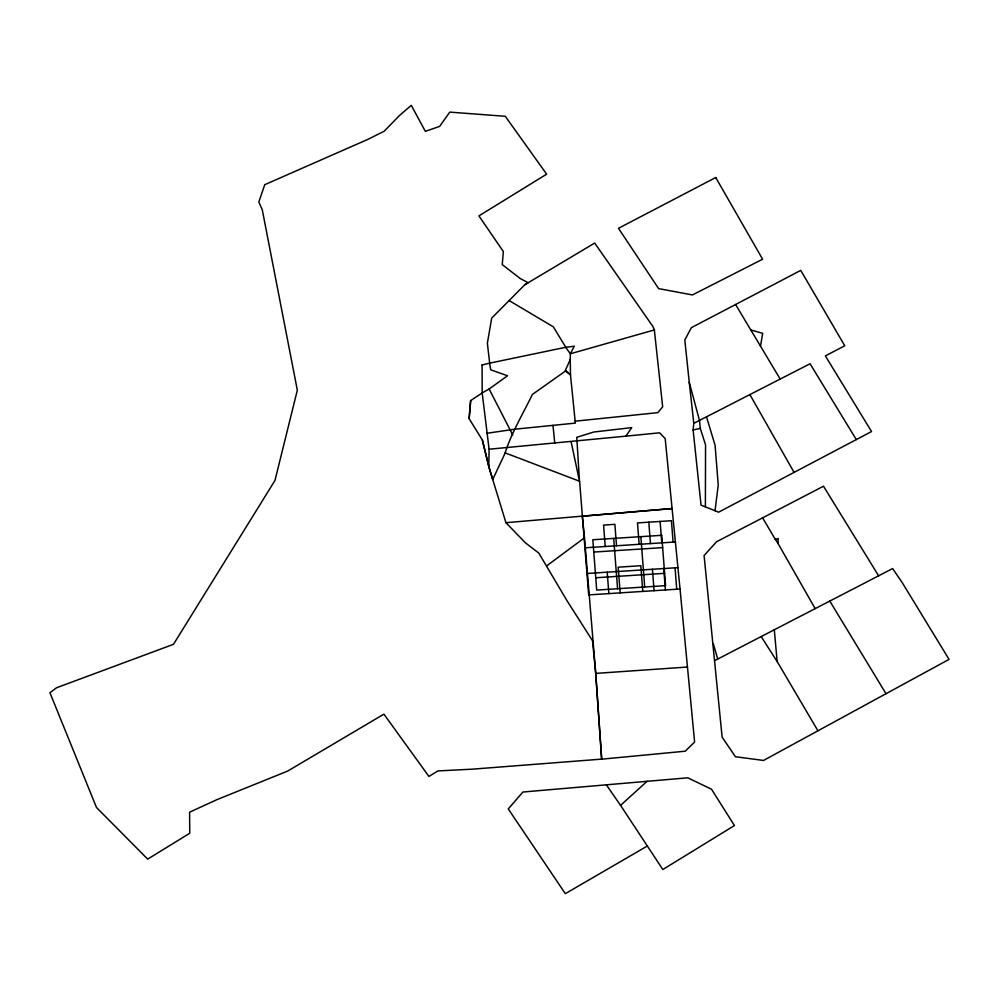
<?xml version="1.0" encoding="UTF-8"?>
<svg xmlns="http://www.w3.org/2000/svg" width="999" height="999" viewBox="0 0 999 999"><rect width="100%" height="100%" fill="white"/><g stroke="black" fill="none" stroke-linecap="round" stroke-linejoin="round"><path stroke-width="1.5" d="M705.381 506.868L705.556 444.88L700.287 428.421L699.487 420.417L689.248 382.33L684.814 339.997L691.345 327.684L800.748 270.379L844.754 345.779L825.374 355.906L871.54 431.556L718.606 512.187L701.036 505.119L693.119 429.957L693.793 423.326L689.248 382.33M505.244 452.822L492.732 479.47L488.811 466.72L489.085 449.225L482.18 392.919L482.105 364.985M486.75 433.304L514.398 429.245L575.337 423.114L570.491 374.837L570.242 359.503L570.367 353.771L574.313 346.178L565.684 347.327L570.367 353.771L654.457 329.92L652.822 326.386L594.692 243.057L524.812 284.74L491.695 318.119L487.375 343.231L489.672 363.112L482.017 365.047M715.022 510.739L718.244 485.227L715.097 445.392L706.518 416.808M815.172 608.628L777.996 543.419L778.196 538.511L775.286 539.36L762.612 517.844M469.193 418.593L470.704 400.574M482.342 440.234L488.811 466.72L505.944 522.702L525.486 542.894L538.761 553.034L567.095 600.861L592.519 640.709L595.716 673.363L601.623 759.178L685.202 751.211L694.617 742.057L680.032 589.023L588.673 594.904L579.595 481.256L505.144 452.884C511.625 432.517 523.001 413.748 532.417 394.43L565.709 370.879L570.491 374.837L565.284 370.579L570.242 359.503M760.489 346.141L762.687 333.316L750.811 329.957M489.085 449.225L625.923 436.151L631.718 427.609L593.818 432.018L576.76 437.3L579.495 481.318L571.128 441.708M647.052 781.318L620.566 805.369L606.356 784.827M505.944 522.702L582.305 516.146L584.49 537.799L546.665 565.896M482.18 392.919L489.135 388.998L507.542 375.749L490.734 369.83L489.572 363.174L565.771 347.265L553.321 326.823L509.49 300.786M482.28 392.869L470.604 400.624L469.093 418.643L482.442 440.172L488.911 466.67M524.812 284.74L528.196 282.717L520.242 278.559L502.247 264.598L503.346 251.561L478.921 215.884L546.64 174.176L505.282 116.296L449.775 112.113L439.647 126.374L425.349 131.344L411.301 105.332L399.588 115.409L384.178 131.231L367.969 139.336L264.735 184.69L258.841 202.01L262.262 209.753L297.327 390.184L274.975 480.457L173.489 644.318L56.556 687.762L49.95 692.744L96.478 807.479L147.69 859.128L189.735 833.253L189.61 812.187L216.795 799.712L287.724 771.053L383.903 714.148L428.933 776.448L437.887 770.928L472.552 769.155L601.71 759.115L595.716 673.363L584.49 537.799M647.202 846.091L565.334 893.668L508.266 808.928L522.914 792.02L687.799 777.809L711.55 789.26L734.427 825.549L662.824 869.53L620.516 805.281M715.084 660.414L892.631 568.556L902.259 582.704L949.05 659.377L763.523 760.439L735.426 756.73L722.127 737.162L704.083 555.531L716.57 541.745L823.501 486.226L878.62 575.811M693.793 423.326L810.064 363.761L856.28 439.548M693.119 429.957L700.287 428.421M575.149 421.178L657.879 412.649L662.662 406.805L654.357 329.982M625.923 436.151L659.615 432.817L665.184 438.598L680.032 589.023M687.399 667.045L595.616 673.413M584.802 547.814L675.486 541.97M593.781 552.06L662.649 547.627M586.913 573.488L677.971 567.632M595.754 577.759L664.622 573.326M775.286 539.36L777.996 543.419M761.176 636.575L777.147 661.513L817.931 730.793M735.589 304.508L780.182 379.071M829.782 601.073L886.013 693.718M749.887 394.593L794.005 472.29M489.135 388.998L512.749 435.002M713.398 643.955L717.707 659.053M774.3 629.782L777.147 661.513M552.996 425.362L554.757 443.106M673.076 542.12L671.44 520.716L637.499 522.902L639.148 544.305M675.062 567.819L676.71 589.235M660.127 521.441L661.775 542.857M663.748 568.543L665.396 589.959M648.813 522.165L650.461 543.581M652.434 569.28L654.083 590.684M640.834 536.65L644.705 586.987M642.782 591.42L640.796 565.721L618.181 567.182L620.154 592.869M616.533 545.766L614.885 524.35L603.571 525.087L605.219 546.49M613.698 538.399L617.569 588.736M607.205 572.19L608.853 593.606M715.734 177.522L618.481 228.309L658.628 288.624L692.432 294.942L762.612 259.228L715.734 177.522M642.107 511.038L582.205 516.208L672.252 508.553L642.107 511.038M661.7 535.314L592.832 539.747L596.703 590.084L665.571 585.651L661.7 535.314"/></g></svg>
